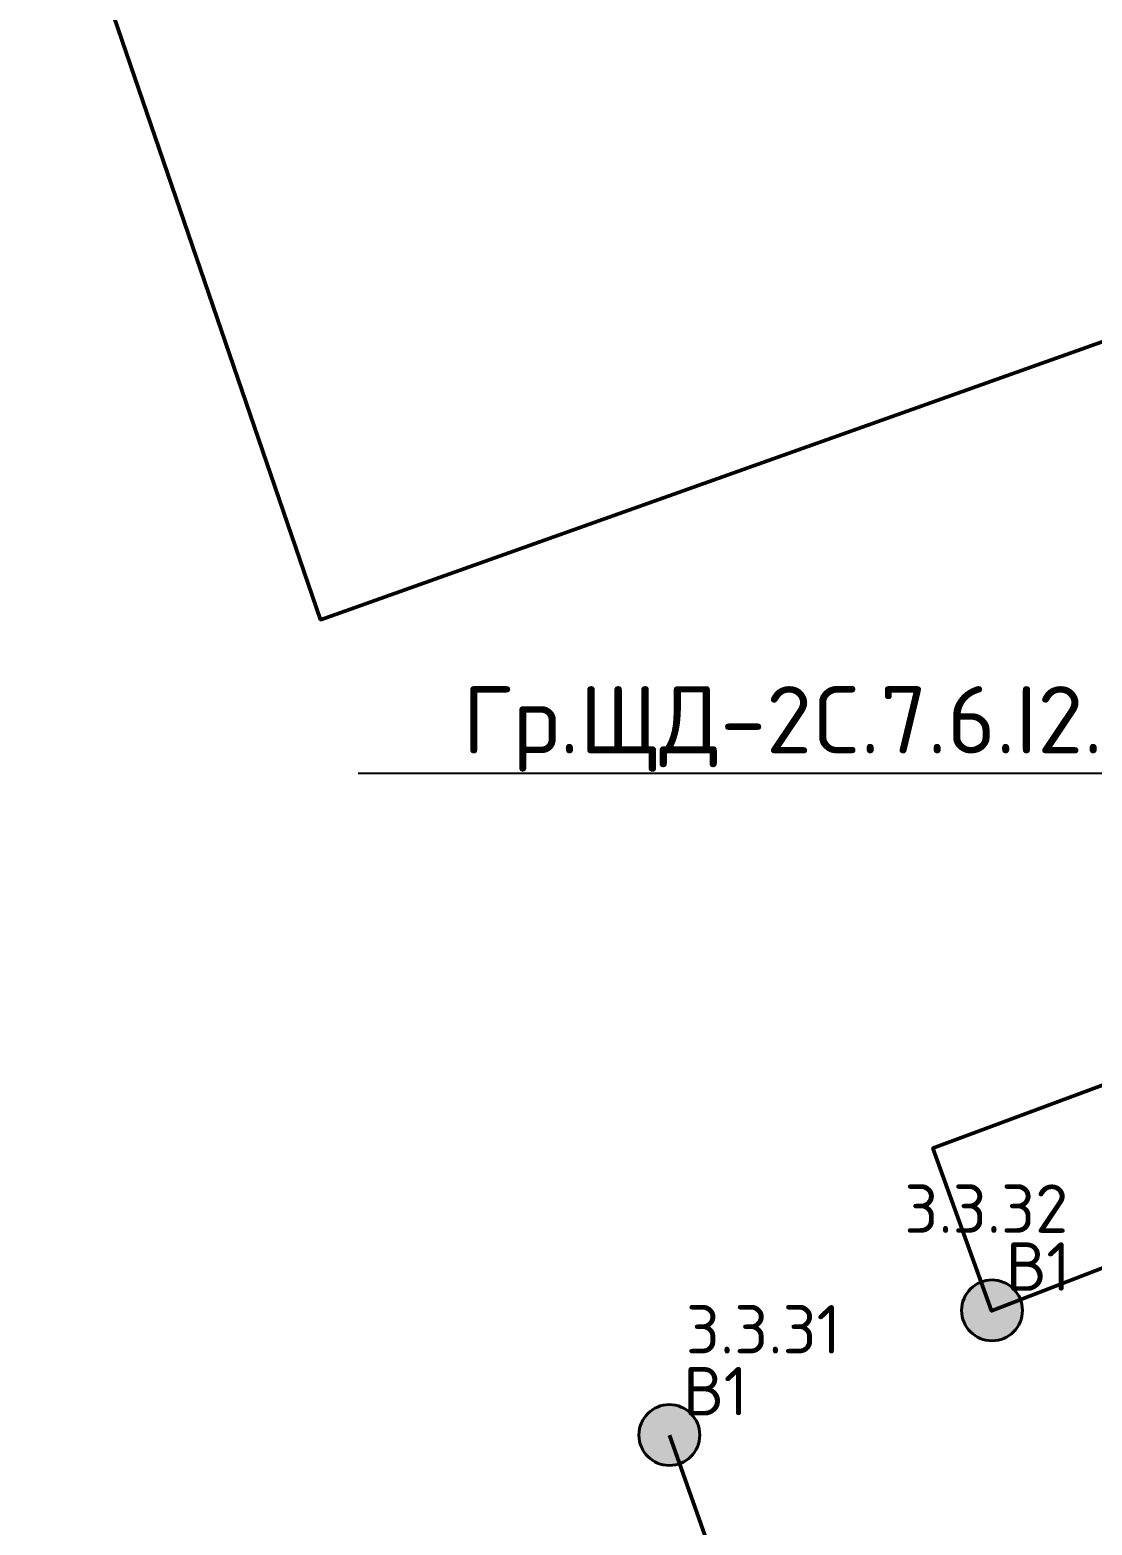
# Model space of a CAD drawing. Header units: millimetres. Extents: x -500444 to 437433, y -1435259 to 1593622.
# Drawn here: x -51249 to -47301, y -1374166 to -1368608 of the extents above; entities that cross this region are included whole.
import ezdxf
from ezdxf import colors
from ezdxf.entities.mleader import LeaderData, LeaderLine
from ezdxf.math import Vec2, Vec3

# ---------------------------------------------------------------- set-up
doc = ezdxf.new("R2010")
doc.units = ezdxf.units.MM
doc.layers.add('_Гр.ЩД-2C.7.6.I2.7', color=6, linetype='Continuous', lineweight=50)
doc.layers.add('A-ANNO-DIMS', color=7, linetype='Continuous', lineweight=9)
doc.layers.add('Вставка', color=252, linetype='Continuous')
doc.layers.add('сВЕтильники', color=7, linetype='Continuous', lineweight=40, true_color=0x0000f0)
doc.styles.add('GOST 2.304', font='')
doc.styles.add('ISOCPEUR', font='isocpeur.ttf', dxfattribs={"height": 250})
doc.styles.add('TableTextStyle', font='isocpeur.ttf', dxfattribs={"width": 0.9})
doc.styles.get('GOST 2.304').set_extended_font_data('GOST Common')
doc.linetypes.add('Truba', pattern='A,3e-05,[4,MSH_7,S=1,R=0,X=0,Y=0],-3.022072', length=3.022102)
doc.dimstyles.new('М-200', dxfattribs={"dimtxt": 400, "dimasz": 160, "dimexe": 200, "dimexo": 400, "dimgap": 50, "dimtad": 1, "dimdec": 0, "dimzin": 0, "dimdsep": 46, "dimtxsty": 'GOST 2.304', "dimblk": 'ARCHTICK', "dimcen": 180, "dimdle": 200, "dimadec": 0, "dimazin": 0, "dimtfac": 1, "dimtdec": 0, "dimtmove": 1, "dimatfit": 0, "dimfxl": 1, "dimtolj": 1, "dimtzin": 0, "dimarcsym": 0})

# ---------------------------------------------------------------- blocks, each defined once
blk = doc.blocks.new('_ArchTick')
at = {"color": 0, "linetype": 'ByBlock', "const_width": 0.15}
blk.add_lwpolyline([(-0.5, -0.5), (0.5, 0.5)], dxfattribs=at)
blk = doc.blocks.new('*D41')
at = {"layer": 'A-ANNO-DIMS', "color": 0, "lineweight": -2, "transparency": 16777216}
blk.add_arc((-165703.8, -113309.3), 107894.2, 269.999998, 325.999999, dxfattribs=at)
at = {"layer": 'Defpoints', "color": 0, "lineweight": 30, "transparency": 16777216}
for p in [(-165703.8, -113309.3), (-165703.8, -113309.3), (-75741.3, -173989.8), (-131171, -215527.9), (-165703.8, -221903.3)]:
    blk.add_point(p, dxfattribs=at)
at = {"layer": 'A-ANNO-DIMS', "color": 0, "lineweight": -2, "transparency": 16777216, "xscale": 160, "yscale": 160, "zscale": 160}
for p, rotation in [((-76255.4, -173643), 55.99999895826774), ((-165703.8, -221203.5), 179.9999981265246)]:
    blk.add_blockref('_ArchTick', p, dxfattribs=dict(at, rotation=rotation))
at = {"layer": 'A-ANNO-DIMS', "color": 0, "transparency": 16777216, "insert": (-114299.5, -207822), "char_height": 400, "attachment_point": 5, "rotation": 28.5412, "style": 'GOST 2.304'}
blk.add_mtext('\\A1;56,0%%D', dxfattribs=at)
blk = doc.blocks.new('A$Cab2378fa')
at = {"lineweight": 25, "true_color": 0xfff5f5}
h = blk.add_hatch(color=7, dxfattribs=at)
h.dxf.hatch_style = 1
h.paths.add_polyline_path([(0, 0), (-142, -170, 0.174923), (3, -222, 0.197808), (162, -157)])
h.paths.add_polyline_path([(-163, 158), (0, 0), (148, 178, 0.175398), (3, 230, 0.209014)])
at = {"lineweight": 25}
h = blk.add_hatch(color=256, dxfattribs=at)
h.paths.add_polyline_path([(162, -157, 0.442338), (148, 178), (0, 0)])
h.paths.add_polyline_path([(-142, -170), (0, 0), (-163, 158, 0.430096)])
blk.add_circle((3, 4), 226)
blk = doc.blocks.new('Гр.ЩД-2C.7.6.I2.7')
at = {"layer": '_Гр.ЩД-2C.7.6.I2.7', "color": 18, "true_color": 0x000000, "style": 'TableTextStyle'}
for p in [(39743.6, 13058.8), (38544.3, 12595.5)]:
    blk.add_text('В1', height=180, dxfattribs=at).set_placement(p)
at = {"layer": '_Гр.ЩД-2C.7.6.I2.7', "ltscale": 100, "style": 'TableTextStyle'}
for tag, p in [('ТР1', (41636.7, 17549.6)), ('ТР1', (42430.6, 17239.9)), ('ТР1', (41330.4, 16737.4)), ('ТР1', (40531.3, 16404.7)), ('ТР1', (42705, 16018.5)), ('ТР1', (41844.4, 15689.5)), ('ТР1', (40983.8, 15360.4)), ('В1', (41622.1, 14174.2)), ('В1', (40643.5, 13790.6)), ('В1', (42167.7, 13744.9)), ('В1', (41169.9, 13351.5)), ('В1', (39366.4, 13274)), ('В1', (42450.5, 12996.7)), ('ТР1', (44157.5, 12827.5)), ('В1', (38554.3, 12825.5)), ('ТР1', (43132.5, 12739.3)), ('В1', (41619, 12683.1)), ('В1', (44160.4, 12349.2)), ('В1', (41503.5, 12276)), ('В1', (40565.5, 12263.9)), ('ТР1', (43023.1, 12265.2)), ('В1', (39962.4, 11910.8)), ('В1', (43864.3, 11813)), ('B1A', (42554.9, 11674.3)), ('В1', (43553.6, 11341.7)), ('ТР1', (39387.2, 11298.5)), ('ТР1', (40412.3, 11308.5)), ('В1', (38234.7, 11242.3)), ('ТР1', (41213.9, 11229)), ('B1A', (42133.2, 11165.4)), ('В1', (43934.6, 10924.4)), ('ТР1', (39468, 10756.2)), ('В1', (40615.5, 10760.1)), ('В1', (41716.8, 10505.7)), ('В1', (39330.5, 10270)), ('В1', (44927.1, 10247.6)), ('В1', (43861, 10118.3)), ('В1', (40787.9, 10069.9)), ('В1', (41836.7, 9955.8)), ('B1A', (43144.4, 9913.9)), ('В1', (39646.6, 9598.2)), ('B1A', (42236, 9597.6)), ('ТР1', (44442.2, 9444.5)), ('В1', (41156.7, 9106.8)), ('В1', (43133.9, 9021.9)), ('ТР1', (42020.4, 8867.7)), ('В1', (44133.7, 8836.2)), ('В1', (39868.8, 8689.9)), ('ТР1', (41325.3, 8503.7)), ('ТР1', (40389.2, 8430.2)), ('В1', (43100.5, 8377.2)), ('В1', (42271.5, 8090.7)), ('В1', (44477.7, 7940)), ('ТР1', (40409.7, 7692.8)), ('В1', (39468.8, 7643.5)), ('В1', (41428.2, 7612.2)), ('В1', (43503.5, 7577.3)), ('В1', (44272.5, 7137)), ('В1', (43292.8, 6774.2)), ('В1', (41955.1, 6267.2)), ('В1', (40636.8, 5748.8))]:
    blk.add_attdef(tag, p, '', height=180, dxfattribs=at)
blk = doc.blocks.new('_Dot')
at = {"color": 0, "linetype": 'ByBlock', "lineweight": -2}
blk.add_line((-0.5, 0), (-1, 0), dxfattribs=at)
at = {"color": 0, "linetype": 'ByBlock', "const_width": 0.5}
blk.add_lwpolyline([(-0.25, 0, 1), (0.25, 0, 1)], format="xyb", close=True, dxfattribs=at)
blk = doc.blocks.new('Оси200')
at = {"layer": 'A-ANNO-DIMS', "color": 253}
dim = blk.add_angular_dim_2l(base=(-131171, -215527.9), line1=((-165703.8, -113309.3), (-75741.3, -173989.8)), line2=((-165703.8, -113309.3), (-165703.8, -221903.3)), text='56,0%%D', dimstyle='М-200', override={"dimadec": 2, "dimtmove": 2}, dxfattribs=at)
dim.commit()
dim.dimension.update_dxf_attribs({"geometry": '*D41', "text_midpoint": (-114299.5, -207822), "dimtype": 130})
blk = doc.blocks.new('A$C20f07326')
at = {"layer": 'A-ANNO-DIMS', "color": 253}
blk.add_blockref('Оси200', (404603.7, 213803.6), dxfattribs=at)

msp = doc.modelspace()

# ---------------------------------------------------------------- block references
at = {"layer": 'Вставка', "linetype": 'Truba', "lineweight": 30, "ltscale": 100}
msp.add_blockref('A$C20f07326', (-318165.7, -1386353.6), dxfattribs=at)

# ---------------------------------------------------------------- next in the draw order: linework, layer by layer
at = {"layer": '_Гр.ЩД-2C.7.6.I2.7', "ltscale": 100}
for points in [[(-51153.2, -1367927.7), (-50169.1, -1370800.5), (-45087.4, -1368993.1)], [(-46252, -1372154.7), (-47893.2, -1372764.8), (-47674.8, -1373369.9), (-45312.4, -1372458)], [(-47041.2, -1378359.3), (-47429.9, -1378081.5), (-48140.5, -1376085.6), (-48005.5, -1375478), (-48370.8, -1375251.7), (-48872.6, -1373831.2)]]:
    msp.add_lwpolyline(points, dxfattribs=at)

# ---------------------------------------------------------------- next in the draw order: block references
at = {"layer": '_Гр.ЩД-2C.7.6.I2.7'}
ref = msp.add_blockref('Гр.ЩД-2C.7.6.I2.7', (-87365.7, -1386353.7), dxfattribs=at)
ref.add_attrib('В1', '3.3.31', (-48811.4, -1373528.2), dxfattribs={"ltscale": 100, "height": 180, "style": 'TableTextStyle'})
ref.add_attrib('В1', '3.3.32', (-47999.3, -1373079.7), dxfattribs={"ltscale": 100, "height": 180, "style": 'TableTextStyle'})
at = {"layer": 'сВЕтильники', "ltscale": 100, "xscale": 0.5, "yscale": 0.5, "zscale": 0.5}
for p in [(-47674.8, -1373369.9), (-48874.1, -1373833.2)]:
    msp.add_blockref('A$Cab2378fa', p, dxfattribs=at)

# ---------------------------------------------------------------- next in the draw order: leaders
at = {"layer": '_Гр.ЩД-2C.7.6.I2.7'}
ml = msp.add_multileader_mtext('Standard', dxfattribs=at)
ml.set_content('Гр.ЩД-2C.7.6.I2.7', color=256, style='ISOCPEUR')
ml.set_leader_properties()
ml.set_arrow_properties(name='DOT')
ml.build(insert=Vec2(0, 0))
ml.multileader.update_dxf_attribs({"has_dogleg": 0, "text_left_attachment_type": 6, "text_right_attachment_type": 6, "arrow_head_size": 100})
ctx = ml.context
ctx.base_point, ctx.char_height, ctx.arrow_head_size, ctx.landing_gap_size, ctx.plane_origin = Vec3(-49841.8, -1371372.2), 250, 100, 200, Vec3(38327.5, -1243878)
ctx.left_attachment, ctx.right_attachment = 6, 6
notes = []
notes.append((ctx, [(1, (1, 1, 0), (-46958.8, -1371372.2), (-1, 0), 8, [(1, [(-47153.5, -1373168.6)], 0, [])])]))
ctx.mtext.insert, ctx.mtext.flow_direction = Vec3(-49641.8, -1371047.2), 5
for ctx, leaders in notes:
    for number, flags, end, landing, length, lines in leaders:
        leader = LeaderData()
        leader.index, (leader.has_last_leader_line, leader.has_dogleg_vector, leader.attachment_direction) = number, flags
        leader.last_leader_point, leader.dogleg_vector, leader.dogleg_length = Vec3(end), Vec3(landing), length
        for number, points, colour, breaks in lines:
            line = LeaderLine()
            line.index, line.vertices, line.color, line.breaks = number, Vec3.list(points), colors.encode_raw_color(colour), breaks
            leader.lines.append(line)
        ctx.leaders.append(leader)

doc.saveas('drawing.dxf')
